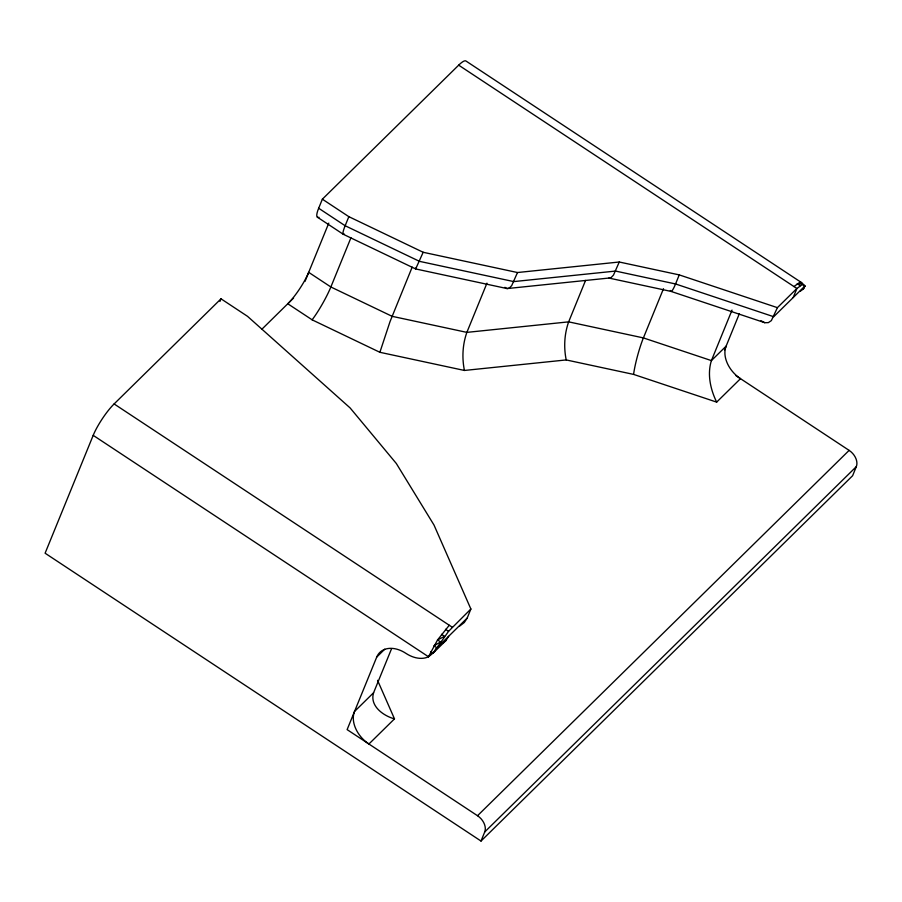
<?xml version="1.0" encoding="UTF-8"?>
<svg xmlns="http://www.w3.org/2000/svg" width="902" height="902" viewBox="0 0 902 902"><rect width="100%" height="100%" fill="white"/><g stroke="black" fill="none" stroke-linecap="round" stroke-linejoin="round"><path stroke-width="1.35" d="M373.597 692.736C369.448 705.894 383.339 715.861 394.49 718.871L368.918 744.015A26.688 18.795 45.5 0 1 354.52 711.486L373.597 692.736L391.569 648.696M716.662 402.123C710.483 389.472 707.067 374.353 711.407 360.597L726.121 346.142A26.688 18.795 45.5 0 0 740.508 378.671L716.662 402.123L633.576 374.398L566.208 359.932L464.429 370.451L379.889 352.299L390.025 321.619L412.191 267.105M319.015 217.314A26.688 5.491 -56.6 0 1 318.665 208.249L322.364 199.184L458.678 65.158A26.688 5.491 -56.6 0 1 466.063 61.077L801.359 282.473L804.9 286.047L803.513 288.798L800.085 291.402M459.682 626.078L464.293 622.504L467.18 618.084L470.878 609.019L434.009 525.054L396.328 463.504L350.123 407.941L247.509 316.32L221.013 298.821L114.114 403.938A26.688 5.491 -56.6 0 0 93.199 435.35L45.1 553.208L481.014 841.047L852.615 475.715L856.314 466.638A13.35 9.403 45.5 0 0 849.12 450.38L735.919 375.638M219.964 301.415L221.013 298.821M304.989 281.413L328.779 223.121M322.364 199.184L348.848 216.672L345.15 225.737A26.756 3.631 -60.5 0 0 344.417 234.08M350.946 237.767L330.865 286.983A26.756 3.631 -60.5 0 1 312.115 319.804L287.783 303.76A26.688 5.491 -56.6 0 0 308.687 272.348L330.865 286.983L392.111 316.32L466.864 332.376L568.655 321.856L643.408 337.912L711.407 360.597L732.029 310.096M803.614 288.539L802.803 289.497L804.9 286.047L802.656 284.277L796.894 288.482L777.4 307.65L679.251 274.896L619.268 262.008L517.489 272.528L423.173 252.278L415.653 268.943L343.245 234.261L317.391 217.179M486.956 283.16L466.864 332.376C462.568 344.496 461.858 357.868 464.429 370.451M517.489 272.528L511.705 285.607L509.416 287.986L507.104 288.572L415.653 268.943L415.472 268.131M384.748 649.192L376.72 657.096L347.123 729.617L477.519 815.724A13.35 9.403 45.5 0 1 484.712 831.982L481.014 841.047M585.567 280.409L568.655 321.856C564.359 333.977 563.637 347.349 566.208 359.932M619.268 262.008L613.484 275.087L611.206 277.478L608.884 278.053L507.104 288.572L504.894 287.332M643.408 337.912L663.489 288.696M679.251 274.896L675.553 283.961A26.733 3.439 -74.7 0 1 670.355 290.478M724.531 350.032L739.324 313.761M777.4 307.65L771.357 320.616L768.312 322.645L764.772 322.69L671.032 291.402L608.884 278.053M793.196 297.559L796.894 288.482L458.678 65.158M376.72 657.096A26.688 18.795 45.5 0 1 405.911 653.352A26.688 18.795 45.5 0 0 428.484 656.746L437.549 639.946L449.275 625.244M93.199 435.35L428.484 656.746L433.276 652.924L448.576 631.321L470.878 609.019M432.847 653.341L445.96 640.533L448.621 636.327M467.18 618.084L436.918 647.828L433.095 653.071L430.739 651.515M261.704 329.399L293.567 298.066M428.484 656.746L431.382 653.905M477.519 815.724L849.12 450.38M484.712 831.982L856.314 466.638M793.974 286.554L799.736 282.349L801.359 282.473L802.656 284.277L799.736 282.349L800.142 285.663L797.221 283.735M442.003 643.464L445.96 640.533M348.848 216.672L423.173 252.278M312.103 319.827L379.889 352.299M760.972 320.729L764.772 322.69M801.979 284.119L804.9 286.047L773.702 316.715L675.553 283.961L615.57 271.074L513.779 281.593L419.475 261.343L345.15 225.737L318.665 208.249M114.114 403.938L452.319 627.262M445.52 629.303L448.576 631.321M441.518 634.32L444.573 636.327L437.549 639.946L440.604 641.965L433.873 645.821L436.918 647.828M377.555 680.311L394.49 718.871M633.587 374.375A26.733 3.439 -74.7 0 1 643.408 337.889"/></g></svg>
